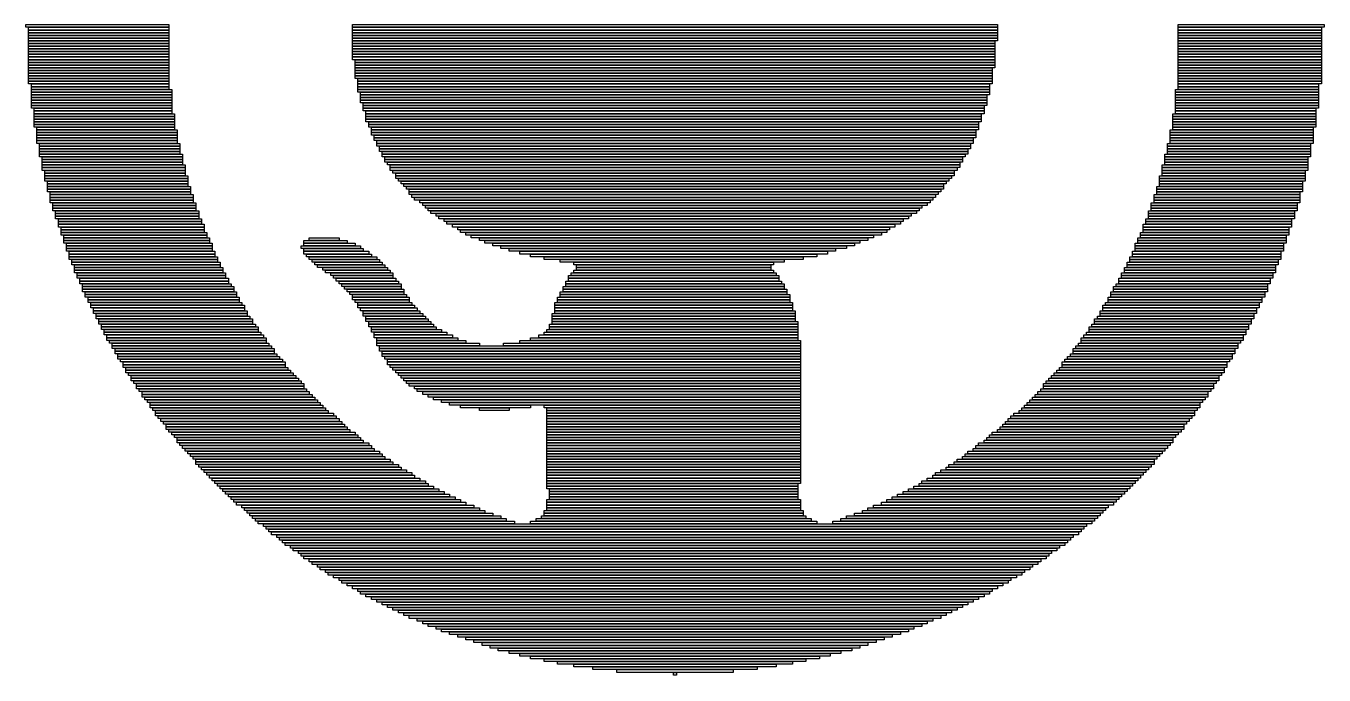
# Model space of a CAD drawing. Header units: metres. Extents: x 1.2 to 58.9, y 1.1 to 58.8.
# Drawn here: x 1.2 to 58.9, y 1.1 to 29.9 of the extents above; entities that cross this region are included whole.
import ezdxf

# ---------------------------------------------------------------- set-up
doc = ezdxf.new("R2010")
doc.units = ezdxf.units.M

msp = doc.modelspace()

# ---------------------------------------------------------------- linework, layer by layer
for points in [[(1.2, 30), (7.56, 30), (7.56, 29.88), (1.2, 29.88)], [(1.32, 29.88), (7.56, 29.88), (7.56, 29.76), (1.32, 29.76)], [(1.32, 29.76), (7.56, 29.76), (7.56, 29.64), (1.32, 29.64)], [(1.32, 29.64), (7.56, 29.64), (7.56, 29.52), (1.32, 29.52)], [(1.32, 29.52), (7.56, 29.52), (7.56, 29.4), (1.32, 29.4)], [(15.72, 30), (44.4, 30), (44.4, 29.88), (15.72, 29.88)], [(15.72, 29.88), (44.4, 29.88), (44.4, 29.76), (15.72, 29.76)], [(15.72, 29.76), (44.4, 29.76), (44.4, 29.64), (15.72, 29.64)], [(15.72, 29.64), (44.4, 29.64), (44.4, 29.52), (15.72, 29.52)], [(15.72, 29.52), (44.4, 29.52), (44.4, 29.4), (15.72, 29.4)], [(52.44, 30), (58.92, 30), (58.92, 29.88), (52.44, 29.88)], [(52.44, 29.88), (58.8, 29.88), (58.8, 29.76), (52.44, 29.76)], [(52.44, 29.76), (58.8, 29.76), (58.8, 29.64), (52.44, 29.64)], [(52.44, 29.64), (58.8, 29.64), (58.8, 29.52), (52.44, 29.52)], [(52.44, 29.52), (58.8, 29.52), (58.8, 29.4), (52.44, 29.4)], [(1.32, 29.4), (7.56, 29.4), (7.56, 29.28), (1.32, 29.28)], [(1.32, 29.28), (7.56, 29.28), (7.56, 29.16), (1.32, 29.16)], [(1.32, 29.16), (7.56, 29.16), (7.56, 29.04), (1.32, 29.04)], [(1.32, 29.04), (7.56, 29.04), (7.56, 28.92), (1.32, 28.92)], [(1.32, 28.92), (7.56, 28.92), (7.56, 28.8), (1.32, 28.8)], [(15.72, 29.4), (44.4, 29.4), (44.4, 29.28), (15.72, 29.28)], [(15.72, 29.28), (44.28, 29.28), (44.28, 29.16), (15.72, 29.16)], [(15.72, 29.16), (44.28, 29.16), (44.28, 29.04), (15.72, 29.04)], [(15.72, 29.04), (44.28, 29.04), (44.28, 28.92), (15.72, 28.92)], [(15.72, 28.92), (44.28, 28.92), (44.28, 28.8), (15.72, 28.8)], [(52.44, 29.4), (58.8, 29.4), (58.8, 29.28), (52.44, 29.28)], [(52.44, 29.28), (58.8, 29.28), (58.8, 29.16), (52.44, 29.16)], [(52.44, 29.16), (58.8, 29.16), (58.8, 29.04), (52.44, 29.04)], [(52.44, 29.04), (58.8, 29.04), (58.8, 28.92), (52.44, 28.92)], [(52.44, 28.92), (58.8, 28.92), (58.8, 28.8), (52.44, 28.8)], [(1.32, 28.8), (7.56, 28.8), (7.56, 28.68), (1.32, 28.68)], [(1.32, 28.68), (7.56, 28.68), (7.56, 28.56), (1.32, 28.56)], [(1.32, 28.56), (7.56, 28.56), (7.56, 28.44), (1.32, 28.44)], [(1.32, 28.44), (7.56, 28.44), (7.56, 28.32), (1.32, 28.32)], [(1.32, 28.32), (7.56, 28.32), (7.56, 28.2), (1.32, 28.2)], [(15.72, 28.8), (44.28, 28.8), (44.28, 28.68), (15.72, 28.68)], [(15.72, 28.68), (44.28, 28.68), (44.28, 28.56), (15.72, 28.56)], [(15.72, 28.56), (44.28, 28.56), (44.28, 28.44), (15.72, 28.44)], [(15.84, 28.44), (44.28, 28.44), (44.28, 28.32), (15.84, 28.32)], [(15.84, 28.32), (44.28, 28.32), (44.28, 28.2), (15.84, 28.2)], [(52.44, 28.8), (58.8, 28.8), (58.8, 28.68), (52.44, 28.68)], [(52.44, 28.68), (58.8, 28.68), (58.8, 28.56), (52.44, 28.56)], [(52.44, 28.56), (58.8, 28.56), (58.8, 28.44), (52.44, 28.44)], [(52.44, 28.44), (58.8, 28.44), (58.8, 28.32), (52.44, 28.32)], [(52.44, 28.32), (58.8, 28.32), (58.8, 28.2), (52.44, 28.2)], [(1.32, 28.2), (7.56, 28.2), (7.56, 28.08), (1.32, 28.08)], [(1.32, 28.08), (7.56, 28.08), (7.56, 27.96), (1.32, 27.96)], [(1.32, 27.96), (7.56, 27.96), (7.56, 27.84), (1.32, 27.84)], [(1.32, 27.84), (7.56, 27.84), (7.56, 27.72), (1.32, 27.72)], [(1.32, 27.72), (7.56, 27.72), (7.56, 27.6), (1.32, 27.6)], [(15.84, 28.2), (44.28, 28.2), (44.28, 28.08), (15.84, 28.08)], [(15.84, 28.08), (44.16, 28.08), (44.16, 27.96), (15.84, 27.96)], [(15.84, 27.96), (44.16, 27.96), (44.16, 27.84), (15.84, 27.84)], [(15.84, 27.84), (44.16, 27.84), (44.16, 27.72), (15.84, 27.72)], [(15.84, 27.72), (44.16, 27.72), (44.16, 27.6), (15.84, 27.6)], [(52.44, 28.2), (58.8, 28.2), (58.8, 28.08), (52.44, 28.08)], [(52.44, 28.08), (58.8, 28.08), (58.8, 27.96), (52.44, 27.96)], [(52.44, 27.96), (58.8, 27.96), (58.8, 27.84), (52.44, 27.84)], [(52.44, 27.84), (58.8, 27.84), (58.8, 27.72), (52.44, 27.72)], [(52.44, 27.72), (58.8, 27.72), (58.8, 27.6), (52.44, 27.6)], [(1.32, 27.6), (7.56, 27.6), (7.56, 27.48), (1.32, 27.48)], [(1.32, 27.48), (7.56, 27.48), (7.56, 27.36), (1.32, 27.36)], [(1.44, 27.36), (7.56, 27.36), (7.56, 27.24), (1.44, 27.24)], [(1.44, 27.24), (7.56, 27.24), (7.56, 27.12), (1.44, 27.12)], [(15.96, 27.6), (44.16, 27.6), (44.16, 27.48), (15.96, 27.48)], [(15.96, 27.48), (44.16, 27.48), (44.16, 27.36), (15.96, 27.36)], [(15.96, 27.36), (44.04, 27.36), (44.04, 27.24), (15.96, 27.24)], [(15.96, 27.24), (44.04, 27.24), (44.04, 27.12), (15.96, 27.12)], [(52.44, 27.6), (58.8, 27.6), (58.8, 27.48), (52.44, 27.48)], [(52.44, 27.48), (58.8, 27.48), (58.8, 27.36), (52.44, 27.36)], [(52.44, 27.36), (58.68, 27.36), (58.68, 27.24), (52.44, 27.24)], [(52.44, 27.24), (58.68, 27.24), (58.68, 27.12), (52.44, 27.12)], [(1.44, 27.12), (7.68, 27.12), (7.68, 27), (1.44, 27)], [(1.44, 27), (7.68, 27), (7.68, 26.88), (1.44, 26.88)], [(1.44, 26.88), (7.68, 26.88), (7.68, 26.76), (1.44, 26.76)], [(1.44, 26.76), (7.68, 26.76), (7.68, 26.64), (1.44, 26.64)], [(1.44, 26.64), (7.68, 26.64), (7.68, 26.52), (1.44, 26.52)], [(15.96, 27.12), (44.04, 27.12), (44.04, 27), (15.96, 27)], [(16.08, 27), (44.04, 27), (44.04, 26.88), (16.08, 26.88)], [(16.08, 26.88), (43.92, 26.88), (43.92, 26.76), (16.08, 26.76)], [(16.08, 26.76), (43.92, 26.76), (43.92, 26.64), (16.08, 26.64)], [(16.08, 26.64), (43.92, 26.64), (43.92, 26.52), (16.08, 26.52)], [(52.32, 27.12), (58.68, 27.12), (58.68, 27), (52.32, 27)], [(52.32, 27), (58.68, 27), (58.68, 26.88), (52.32, 26.88)], [(52.32, 26.88), (58.68, 26.88), (58.68, 26.76), (52.32, 26.76)], [(52.32, 26.76), (58.68, 26.76), (58.68, 26.64), (52.32, 26.64)], [(52.32, 26.64), (58.68, 26.64), (58.68, 26.52), (52.32, 26.52)], [(1.44, 26.52), (7.68, 26.52), (7.68, 26.4), (1.44, 26.4)], [(1.44, 26.4), (7.68, 26.4), (7.68, 26.28), (1.44, 26.28)], [(1.56, 26.28), (7.68, 26.28), (7.68, 26.16), (1.56, 26.16)], [(1.56, 26.16), (7.68, 26.16), (7.68, 26.04), (1.56, 26.04)], [(1.56, 26.04), (7.8, 26.04), (7.8, 25.92), (1.56, 25.92)], [(16.2, 26.52), (43.92, 26.52), (43.92, 26.4), (16.2, 26.4)], [(16.2, 26.4), (43.8, 26.4), (43.8, 26.28), (16.2, 26.28)], [(16.2, 26.28), (43.8, 26.28), (43.8, 26.16), (16.2, 26.16)], [(16.32, 26.16), (43.8, 26.16), (43.8, 26.04), (16.32, 26.04)], [(16.32, 26.04), (43.68, 26.04), (43.68, 25.92), (16.32, 25.92)], [(52.2, 26.04), (58.56, 26.04), (58.56, 25.92), (52.2, 25.92)], [(52.32, 26.52), (58.68, 26.52), (58.68, 26.4), (52.32, 26.4)], [(52.32, 26.4), (58.68, 26.4), (58.68, 26.28), (52.32, 26.28)], [(52.32, 26.28), (58.56, 26.28), (58.56, 26.16), (52.32, 26.16)], [(52.32, 26.16), (58.56, 26.16), (58.56, 26.04), (52.32, 26.04)], [(1.56, 25.92), (7.8, 25.92), (7.8, 25.8), (1.56, 25.8)], [(1.56, 25.8), (7.8, 25.8), (7.8, 25.68), (1.56, 25.68)], [(1.56, 25.68), (7.8, 25.68), (7.8, 25.56), (1.56, 25.56)], [(1.56, 25.56), (7.8, 25.56), (7.8, 25.44), (1.56, 25.44)], [(1.68, 25.44), (7.8, 25.44), (7.8, 25.32), (1.68, 25.32)], [(16.32, 25.92), (43.68, 25.92), (43.68, 25.8), (16.32, 25.8)], [(16.32, 25.8), (43.68, 25.8), (43.68, 25.68), (16.32, 25.68)], [(16.44, 25.68), (43.56, 25.68), (43.56, 25.56), (16.44, 25.56)], [(16.44, 25.56), (43.56, 25.56), (43.56, 25.44), (16.44, 25.44)], [(16.56, 25.44), (43.56, 25.44), (43.56, 25.32), (16.56, 25.32)], [(52.2, 25.92), (58.56, 25.92), (58.56, 25.8), (52.2, 25.8)], [(52.2, 25.8), (58.56, 25.8), (58.56, 25.68), (52.2, 25.68)], [(52.2, 25.68), (58.56, 25.68), (58.56, 25.56), (52.2, 25.56)], [(52.2, 25.56), (58.56, 25.56), (58.56, 25.44), (52.2, 25.44)], [(52.2, 25.44), (58.44, 25.44), (58.44, 25.32), (52.2, 25.32)], [(1.68, 25.32), (7.92, 25.32), (7.92, 25.2), (1.68, 25.2)], [(1.68, 25.2), (7.92, 25.2), (7.92, 25.08), (1.68, 25.08)], [(1.68, 25.08), (7.92, 25.08), (7.92, 24.96), (1.68, 24.96)], [(1.68, 24.96), (7.92, 24.96), (7.92, 24.84), (1.68, 24.84)], [(1.68, 24.84), (7.92, 24.84), (7.92, 24.72), (1.68, 24.72)], [(16.56, 25.32), (43.44, 25.32), (43.44, 25.2), (16.56, 25.2)], [(16.56, 25.2), (43.44, 25.2), (43.44, 25.08), (16.56, 25.08)], [(16.68, 25.08), (43.44, 25.08), (43.44, 24.96), (16.68, 24.96)], [(16.68, 24.96), (43.32, 24.96), (43.32, 24.84), (16.68, 24.84)], [(16.8, 24.84), (43.32, 24.84), (43.32, 24.72), (16.8, 24.72)], [(52.08, 25.32), (58.44, 25.32), (58.44, 25.2), (52.08, 25.2)], [(52.08, 25.2), (58.44, 25.2), (58.44, 25.08), (52.08, 25.08)], [(52.08, 25.08), (58.44, 25.08), (58.44, 24.96), (52.08, 24.96)], [(52.08, 24.96), (58.44, 24.96), (58.44, 24.84), (52.08, 24.84)], [(52.08, 24.84), (58.44, 24.84), (58.44, 24.72), (52.08, 24.72)], [(1.8, 24.72), (8.04, 24.72), (8.04, 24.6), (1.8, 24.6)], [(1.8, 24.6), (8.04, 24.6), (8.04, 24.48), (1.8, 24.48)], [(1.8, 24.48), (8.04, 24.48), (8.04, 24.36), (1.8, 24.36)], [(1.8, 24.36), (8.04, 24.36), (8.04, 24.24), (1.8, 24.24)], [(16.8, 24.72), (43.2, 24.72), (43.2, 24.6), (16.8, 24.6)], [(16.92, 24.6), (43.2, 24.6), (43.2, 24.48), (16.92, 24.48)], [(16.92, 24.48), (43.08, 24.48), (43.08, 24.36), (16.92, 24.36)], [(17.04, 24.36), (43.08, 24.36), (43.08, 24.24), (17.04, 24.24)], [(51.96, 24.72), (58.32, 24.72), (58.32, 24.6), (51.96, 24.6)], [(51.96, 24.6), (58.32, 24.6), (58.32, 24.48), (51.96, 24.48)], [(51.96, 24.48), (58.32, 24.48), (58.32, 24.36), (51.96, 24.36)], [(51.96, 24.36), (58.32, 24.36), (58.32, 24.24), (51.96, 24.24)], [(1.8, 24.24), (8.16, 24.24), (8.16, 24.12), (1.8, 24.12)], [(1.92, 24.12), (8.16, 24.12), (8.16, 24), (1.92, 24)], [(1.92, 24), (8.16, 24), (8.16, 23.88), (1.92, 23.88)], [(1.92, 23.88), (8.16, 23.88), (8.16, 23.76), (1.92, 23.76)], [(1.92, 23.76), (8.28, 23.76), (8.28, 23.64), (1.92, 23.64)], [(17.04, 24.24), (42.96, 24.24), (42.96, 24.12), (17.04, 24.12)], [(17.16, 24.12), (42.84, 24.12), (42.84, 24), (17.16, 24)], [(17.16, 24), (42.84, 24), (42.84, 23.88), (17.16, 23.88)], [(17.28, 23.88), (42.72, 23.88), (42.72, 23.76), (17.28, 23.76)], [(17.4, 23.76), (42.72, 23.76), (42.72, 23.64), (17.4, 23.64)], [(51.72, 23.76), (58.2, 23.76), (58.2, 23.64), (51.72, 23.64)], [(51.84, 24.24), (58.32, 24.24), (58.32, 24.12), (51.84, 24.12)], [(51.84, 24.12), (58.2, 24.12), (58.2, 24), (51.84, 24)], [(51.84, 24), (58.2, 24), (58.2, 23.88), (51.84, 23.88)], [(51.84, 23.88), (58.2, 23.88), (58.2, 23.76), (51.84, 23.76)], [(1.92, 23.64), (8.28, 23.64), (8.28, 23.52), (1.92, 23.52)], [(2.04, 23.52), (8.28, 23.52), (8.28, 23.4), (2.04, 23.4)], [(2.04, 23.4), (8.28, 23.4), (8.28, 23.28), (2.04, 23.28)], [(2.04, 23.28), (8.4, 23.28), (8.4, 23.16), (2.04, 23.16)], [(2.04, 23.16), (8.4, 23.16), (8.4, 23.04), (2.04, 23.04)], [(17.4, 23.64), (42.6, 23.64), (42.6, 23.52), (17.4, 23.52)], [(17.52, 23.52), (42.48, 23.52), (42.48, 23.4), (17.52, 23.4)], [(17.64, 23.4), (42.48, 23.4), (42.48, 23.28), (17.64, 23.28)], [(17.64, 23.28), (42.36, 23.28), (42.36, 23.16), (17.64, 23.16)], [(17.76, 23.16), (42.24, 23.16), (42.24, 23.04), (17.76, 23.04)], [(51.6, 23.28), (58.08, 23.28), (58.08, 23.16), (51.6, 23.16)], [(51.6, 23.16), (58.08, 23.16), (58.08, 23.04), (51.6, 23.04)], [(51.72, 23.64), (58.2, 23.64), (58.2, 23.52), (51.72, 23.52)], [(51.72, 23.52), (58.08, 23.52), (58.08, 23.4), (51.72, 23.4)], [(51.72, 23.4), (58.08, 23.4), (58.08, 23.28), (51.72, 23.28)], [(2.16, 23.04), (8.4, 23.04), (8.4, 22.92), (2.16, 22.92)], [(2.16, 22.92), (8.4, 22.92), (8.4, 22.8), (2.16, 22.8)], [(2.16, 22.8), (8.52, 22.8), (8.52, 22.68), (2.16, 22.68)], [(2.16, 22.68), (8.52, 22.68), (8.52, 22.56), (2.16, 22.56)], [(2.28, 22.56), (8.52, 22.56), (8.52, 22.44), (2.28, 22.44)], [(17.88, 23.04), (42.12, 23.04), (42.12, 22.92), (17.88, 22.92)], [(18, 22.92), (42, 22.92), (42, 22.8), (18, 22.8)], [(18.12, 22.8), (42, 22.8), (42, 22.68), (18.12, 22.68)], [(18.24, 22.68), (41.88, 22.68), (41.88, 22.56), (18.24, 22.56)], [(18.24, 22.56), (41.76, 22.56), (41.76, 22.44), (18.24, 22.44)], [(51.48, 22.8), (57.96, 22.8), (57.96, 22.68), (51.48, 22.68)], [(51.48, 22.68), (57.96, 22.68), (57.96, 22.56), (51.48, 22.56)], [(51.48, 22.56), (57.84, 22.56), (57.84, 22.44), (51.48, 22.44)], [(51.6, 23.04), (57.96, 23.04), (57.96, 22.92), (51.6, 22.92)], [(51.6, 22.92), (57.96, 22.92), (57.96, 22.8), (51.6, 22.8)], [(2.28, 22.44), (8.64, 22.44), (8.64, 22.32), (2.28, 22.32)], [(2.28, 22.32), (8.64, 22.32), (8.64, 22.2), (2.28, 22.2)], [(2.28, 22.2), (8.64, 22.2), (8.64, 22.08), (2.28, 22.08)], [(2.4, 22.08), (8.76, 22.08), (8.76, 21.96), (2.4, 21.96)], [(2.4, 21.96), (8.76, 21.96), (8.76, 21.84), (2.4, 21.84)], [(18.36, 22.44), (41.64, 22.44), (41.64, 22.32), (18.36, 22.32)], [(18.48, 22.32), (41.52, 22.32), (41.52, 22.2), (18.48, 22.2)], [(18.72, 22.2), (41.4, 22.2), (41.4, 22.08), (18.72, 22.08)], [(18.84, 22.08), (41.28, 22.08), (41.28, 21.96), (18.84, 21.96)], [(18.96, 21.96), (41.04, 21.96), (41.04, 21.84), (18.96, 21.84)], [(51.24, 22.08), (57.72, 22.08), (57.72, 21.96), (51.24, 21.96)], [(51.24, 21.96), (57.72, 21.96), (57.72, 21.84), (51.24, 21.84)], [(51.36, 22.44), (57.84, 22.44), (57.84, 22.32), (51.36, 22.32)], [(51.36, 22.32), (57.84, 22.32), (57.84, 22.2), (51.36, 22.2)], [(51.36, 22.2), (57.84, 22.2), (57.84, 22.08), (51.36, 22.08)], [(2.4, 21.84), (8.76, 21.84), (8.76, 21.72), (2.4, 21.72)], [(2.52, 21.72), (8.88, 21.72), (8.88, 21.6), (2.52, 21.6)], [(2.52, 21.6), (8.88, 21.6), (8.88, 21.48), (2.52, 21.48)], [(2.52, 21.48), (8.88, 21.48), (8.88, 21.36), (2.52, 21.36)], [(2.64, 21.36), (9, 21.36), (9, 21.24), (2.64, 21.24)], [(19.08, 21.84), (40.92, 21.84), (40.92, 21.72), (19.08, 21.72)], [(19.2, 21.72), (40.8, 21.72), (40.8, 21.6), (19.2, 21.6)], [(19.44, 21.6), (40.56, 21.6), (40.56, 21.48), (19.44, 21.48)], [(19.56, 21.48), (40.44, 21.48), (40.44, 21.36), (19.56, 21.36)], [(19.8, 21.36), (40.2, 21.36), (40.2, 21.24), (19.8, 21.24)], [(51, 21.36), (57.48, 21.36), (57.48, 21.24), (51, 21.24)], [(51.12, 21.72), (57.6, 21.72), (57.6, 21.6), (51.12, 21.6)], [(51.12, 21.6), (57.6, 21.6), (57.6, 21.48), (51.12, 21.48)], [(51.12, 21.48), (57.6, 21.48), (57.6, 21.36), (51.12, 21.36)], [(51.24, 21.84), (57.72, 21.84), (57.72, 21.72), (51.24, 21.72)], [(2.64, 21.24), (9, 21.24), (9, 21.12), (2.64, 21.12)], [(2.64, 21.12), (9.12, 21.12), (9.12, 21), (2.64, 21)], [(2.76, 21), (9.12, 21), (9.12, 20.88), (2.76, 20.88)], [(2.76, 20.88), (9.12, 20.88), (9.12, 20.76), (2.76, 20.76)], [(19.92, 21.24), (40.08, 21.24), (40.08, 21.12), (19.92, 21.12)], [(20.16, 21.12), (39.84, 21.12), (39.84, 21), (20.16, 21)], [(20.4, 21), (39.6, 21), (39.6, 20.88), (20.4, 20.88)], [(20.52, 20.88), (39.48, 20.88), (39.48, 20.76), (20.52, 20.76)], [(50.88, 21.12), (57.48, 21.12), (57.48, 21), (50.88, 21)], [(50.88, 21), (57.36, 21), (57.36, 20.88), (50.88, 20.88)], [(50.88, 20.88), (57.36, 20.88), (57.36, 20.76), (50.88, 20.76)], [(51, 21.24), (57.48, 21.24), (57.48, 21.12), (51, 21.12)], [(2.76, 20.76), (9.24, 20.76), (9.24, 20.64), (2.76, 20.64)], [(2.88, 20.64), (9.24, 20.64), (9.24, 20.52), (2.88, 20.52)], [(2.88, 20.52), (9.36, 20.52), (9.36, 20.4), (2.88, 20.4)], [(2.88, 20.4), (9.36, 20.4), (9.36, 20.28), (2.88, 20.28)], [(3, 20.28), (9.48, 20.28), (9.48, 20.16), (3, 20.16)], [(13.56, 20.4), (15.48, 20.4), (15.48, 20.28), (13.56, 20.28)], [(13.56, 20.28), (15.84, 20.28), (15.84, 20.16), (13.56, 20.16)], [(13.8, 20.52), (15.12, 20.52), (15.12, 20.4), (13.8, 20.4)], [(20.76, 20.76), (39.24, 20.76), (39.24, 20.64), (20.76, 20.64)], [(21, 20.64), (38.88, 20.64), (38.88, 20.52), (21, 20.52)], [(21.36, 20.52), (38.64, 20.52), (38.64, 20.4), (21.36, 20.4)], [(21.6, 20.4), (38.28, 20.4), (38.28, 20.28), (21.6, 20.28)], [(21.96, 20.28), (38.04, 20.28), (38.04, 20.16), (21.96, 20.16)], [(50.52, 20.28), (57.12, 20.28), (57.12, 20.16), (50.52, 20.16)], [(50.64, 20.52), (57.24, 20.52), (57.24, 20.4), (50.64, 20.4)], [(50.64, 20.4), (57.24, 20.4), (57.24, 20.28), (50.64, 20.28)], [(50.76, 20.76), (57.36, 20.76), (57.36, 20.64), (50.76, 20.64)], [(50.76, 20.64), (57.24, 20.64), (57.24, 20.52), (50.76, 20.52)], [(3, 20.16), (9.48, 20.16), (9.48, 20.04), (3, 20.04)], [(3, 20.04), (9.48, 20.04), (9.48, 19.92), (3, 19.92)], [(3.12, 19.92), (9.6, 19.92), (9.6, 19.8), (3.12, 19.8)], [(3.12, 19.8), (9.6, 19.8), (9.6, 19.68), (3.12, 19.68)], [(3.12, 19.68), (9.72, 19.68), (9.72, 19.56), (3.12, 19.56)], [(13.44, 20.16), (16.08, 20.16), (16.08, 20.04), (13.44, 20.04)], [(13.56, 20.04), (16.2, 20.04), (16.2, 19.92), (13.56, 19.92)], [(13.56, 19.92), (16.44, 19.92), (16.44, 19.8), (13.56, 19.8)], [(13.68, 19.8), (16.56, 19.8), (16.56, 19.68), (13.68, 19.68)], [(13.8, 19.68), (16.8, 19.68), (16.8, 19.56), (13.8, 19.56)], [(22.32, 20.16), (37.68, 20.16), (37.68, 20.04), (22.32, 20.04)], [(22.68, 20.04), (37.2, 20.04), (37.2, 19.92), (22.68, 19.92)], [(23.16, 19.92), (36.84, 19.92), (36.84, 19.8), (23.16, 19.8)], [(23.64, 19.8), (36.36, 19.8), (36.36, 19.68), (23.64, 19.68)], [(24.24, 19.68), (35.76, 19.68), (35.76, 19.56), (24.24, 19.56)], [(50.28, 19.68), (57, 19.68), (57, 19.56), (50.28, 19.56)], [(50.4, 19.92), (57, 19.92), (57, 19.8), (50.4, 19.8)], [(50.4, 19.8), (57, 19.8), (57, 19.68), (50.4, 19.68)], [(50.52, 20.16), (57.12, 20.16), (57.12, 20.04), (50.52, 20.04)], [(50.52, 20.04), (57.12, 20.04), (57.12, 19.92), (50.52, 19.92)], [(3.24, 19.56), (9.72, 19.56), (9.72, 19.44), (3.24, 19.44)], [(3.24, 19.44), (9.84, 19.44), (9.84, 19.32), (3.24, 19.32)], [(3.36, 19.32), (9.84, 19.32), (9.84, 19.2), (3.36, 19.2)], [(3.36, 19.2), (9.96, 19.2), (9.96, 19.08), (3.36, 19.08)], [(3.36, 19.08), (9.96, 19.08), (9.96, 18.96), (3.36, 18.96)], [(13.92, 19.56), (16.92, 19.56), (16.92, 19.44), (13.92, 19.44)], [(14.04, 19.44), (17.04, 19.44), (17.04, 19.32), (14.04, 19.32)], [(14.16, 19.32), (17.16, 19.32), (17.16, 19.2), (14.16, 19.2)], [(14.4, 19.2), (17.28, 19.2), (17.28, 19.08), (14.4, 19.08)], [(14.52, 19.08), (17.4, 19.08), (17.4, 18.96), (14.52, 18.96)], [(24.96, 19.56), (34.92, 19.56), (34.92, 19.44), (24.96, 19.44)], [(25.56, 19.44), (34.44, 19.44), (34.44, 19.32), (25.56, 19.32)], [(25.56, 19.08), (34.44, 19.08), (34.44, 18.96), (25.56, 18.96)], [(25.68, 19.32), (34.32, 19.32), (34.32, 19.2), (25.68, 19.2)], [(25.68, 19.2), (34.32, 19.2), (34.32, 19.08), (25.68, 19.08)], [(50.04, 19.2), (56.76, 19.2), (56.76, 19.08), (50.04, 19.08)], [(50.04, 19.08), (56.76, 19.08), (56.76, 18.96), (50.04, 18.96)], [(50.16, 19.44), (56.88, 19.44), (56.88, 19.32), (50.16, 19.32)], [(50.16, 19.32), (56.76, 19.32), (56.76, 19.2), (50.16, 19.2)], [(50.28, 19.56), (56.88, 19.56), (56.88, 19.44), (50.28, 19.44)], [(3.48, 18.96), (10.08, 18.96), (10.08, 18.84), (3.48, 18.84)], [(3.48, 18.84), (10.08, 18.84), (10.08, 18.72), (3.48, 18.72)], [(3.6, 18.72), (10.2, 18.72), (10.2, 18.6), (3.6, 18.6)], [(3.6, 18.6), (10.2, 18.6), (10.2, 18.48), (3.6, 18.48)], [(3.72, 18.48), (10.32, 18.48), (10.32, 18.36), (3.72, 18.36)], [(14.76, 18.96), (17.52, 18.96), (17.52, 18.84), (14.76, 18.84)], [(14.88, 18.84), (17.52, 18.84), (17.52, 18.72), (14.88, 18.72)], [(15, 18.72), (17.64, 18.72), (17.64, 18.6), (15, 18.6)], [(15.12, 18.6), (17.76, 18.6), (17.76, 18.48), (15.12, 18.48)], [(15.24, 18.48), (17.88, 18.48), (17.88, 18.36), (15.24, 18.36)], [(25.2, 18.6), (34.8, 18.6), (34.8, 18.48), (25.2, 18.48)], [(25.2, 18.48), (34.92, 18.48), (34.92, 18.36), (25.2, 18.36)], [(25.32, 18.84), (34.68, 18.84), (34.68, 18.72), (25.32, 18.72)], [(25.32, 18.72), (34.68, 18.72), (34.68, 18.6), (25.32, 18.6)], [(25.44, 18.96), (34.56, 18.96), (34.56, 18.84), (25.44, 18.84)], [(49.68, 18.48), (56.4, 18.48), (56.4, 18.36), (49.68, 18.36)], [(49.8, 18.72), (56.52, 18.72), (56.52, 18.6), (49.8, 18.6)], [(49.8, 18.6), (56.52, 18.6), (56.52, 18.48), (49.8, 18.48)], [(49.92, 18.96), (56.64, 18.96), (56.64, 18.84), (49.92, 18.84)], [(49.92, 18.84), (56.64, 18.84), (56.64, 18.72), (49.92, 18.72)], [(3.72, 18.36), (10.44, 18.36), (10.44, 18.24), (3.72, 18.24)], [(3.72, 18.24), (10.44, 18.24), (10.44, 18.12), (3.72, 18.12)], [(3.84, 18.12), (10.56, 18.12), (10.56, 18), (3.84, 18)], [(3.84, 18), (10.56, 18), (10.56, 17.88), (3.84, 17.88)], [(15.36, 18.36), (17.88, 18.36), (17.88, 18.24), (15.36, 18.24)], [(15.48, 18.24), (18, 18.24), (18, 18.12), (15.48, 18.12)], [(15.6, 18.12), (18, 18.12), (18, 18), (15.6, 18)], [(15.72, 18), (18.12, 18), (18.12, 17.88), (15.72, 17.88)], [(24.96, 18.12), (35.04, 18.12), (35.04, 18), (24.96, 18)], [(24.96, 18), (35.16, 18), (35.16, 17.88), (24.96, 17.88)], [(25.08, 18.36), (34.92, 18.36), (34.92, 18.24), (25.08, 18.24)], [(25.08, 18.24), (35.04, 18.24), (35.04, 18.12), (25.08, 18.12)], [(49.44, 18.12), (56.28, 18.12), (56.28, 18), (49.44, 18)], [(49.44, 18), (56.28, 18), (56.28, 17.88), (49.44, 17.88)], [(49.56, 18.36), (56.4, 18.36), (56.4, 18.24), (49.56, 18.24)], [(49.56, 18.24), (56.4, 18.24), (56.4, 18.12), (49.56, 18.12)], [(3.96, 17.88), (10.68, 17.88), (10.68, 17.76), (3.96, 17.76)], [(3.96, 17.76), (10.68, 17.76), (10.68, 17.64), (3.96, 17.64)], [(4.08, 17.64), (10.8, 17.64), (10.8, 17.52), (4.08, 17.52)], [(4.08, 17.52), (10.92, 17.52), (10.92, 17.4), (4.08, 17.4)], [(4.2, 17.4), (10.92, 17.4), (10.92, 17.28), (4.2, 17.28)], [(15.72, 17.88), (18.24, 17.88), (18.24, 17.76), (15.72, 17.76)], [(15.84, 17.76), (18.24, 17.76), (18.24, 17.64), (15.84, 17.64)], [(15.96, 17.64), (18.36, 17.64), (18.36, 17.52), (15.96, 17.52)], [(15.96, 17.52), (18.48, 17.52), (18.48, 17.4), (15.96, 17.4)], [(16.08, 17.4), (18.6, 17.4), (18.6, 17.28), (16.08, 17.28)], [(24.72, 17.64), (35.28, 17.64), (35.28, 17.52), (24.72, 17.52)], [(24.72, 17.52), (35.28, 17.52), (35.28, 17.4), (24.72, 17.4)], [(24.72, 17.4), (35.28, 17.4), (35.28, 17.28), (24.72, 17.28)], [(24.84, 17.88), (35.16, 17.88), (35.16, 17.76), (24.84, 17.76)], [(24.84, 17.76), (35.16, 17.76), (35.16, 17.64), (24.84, 17.64)], [(49.08, 17.52), (56.04, 17.52), (56.04, 17.4), (49.08, 17.4)], [(49.08, 17.4), (55.92, 17.4), (55.92, 17.28), (49.08, 17.28)], [(49.2, 17.64), (56.04, 17.64), (56.04, 17.52), (49.2, 17.52)], [(49.32, 17.88), (56.16, 17.88), (56.16, 17.76), (49.32, 17.76)], [(49.32, 17.76), (56.16, 17.76), (56.16, 17.64), (49.32, 17.64)], [(4.2, 17.28), (11.04, 17.28), (11.04, 17.16), (4.2, 17.16)], [(4.32, 17.16), (11.04, 17.16), (11.04, 17.04), (4.32, 17.04)], [(4.32, 17.04), (11.16, 17.04), (11.16, 16.92), (4.32, 16.92)], [(4.44, 16.92), (11.28, 16.92), (11.28, 16.8), (4.44, 16.8)], [(4.44, 16.8), (11.28, 16.8), (11.28, 16.68), (4.44, 16.68)], [(16.2, 17.28), (18.72, 17.28), (18.72, 17.16), (16.2, 17.16)], [(16.2, 17.16), (18.84, 17.16), (18.84, 17.04), (16.2, 17.04)], [(16.32, 17.04), (18.96, 17.04), (18.96, 16.92), (16.32, 16.92)], [(16.32, 16.92), (19.08, 16.92), (19.08, 16.8), (16.32, 16.8)], [(16.44, 16.8), (19.2, 16.8), (19.2, 16.68), (16.44, 16.68)], [(24.6, 17.16), (35.4, 17.16), (35.4, 17.04), (24.6, 17.04)], [(24.6, 17.04), (35.4, 17.04), (35.4, 16.92), (24.6, 16.92)], [(24.6, 16.92), (35.4, 16.92), (35.4, 16.8), (24.6, 16.8)], [(24.6, 16.8), (35.52, 16.8), (35.52, 16.68), (24.6, 16.68)], [(24.72, 17.28), (35.4, 17.28), (35.4, 17.16), (24.72, 17.16)], [(48.72, 16.92), (55.68, 16.92), (55.68, 16.8), (48.72, 16.8)], [(48.72, 16.8), (55.68, 16.8), (55.68, 16.68), (48.72, 16.68)], [(48.84, 17.04), (55.8, 17.04), (55.8, 16.92), (48.84, 16.92)], [(48.96, 17.28), (55.92, 17.28), (55.92, 17.16), (48.96, 17.16)], [(48.96, 17.16), (55.8, 17.16), (55.8, 17.04), (48.96, 17.04)], [(4.56, 16.68), (11.4, 16.68), (11.4, 16.56), (4.56, 16.56)], [(4.56, 16.56), (11.52, 16.56), (11.52, 16.44), (4.56, 16.44)], [(4.68, 16.44), (11.52, 16.44), (11.52, 16.32), (4.68, 16.32)], [(4.68, 16.32), (11.64, 16.32), (11.64, 16.2), (4.68, 16.2)], [(4.8, 16.2), (11.76, 16.2), (11.76, 16.08), (4.8, 16.08)], [(16.44, 16.68), (19.32, 16.68), (19.32, 16.56), (16.44, 16.56)], [(16.56, 16.56), (19.44, 16.56), (19.44, 16.44), (16.56, 16.44)], [(16.56, 16.44), (19.68, 16.44), (19.68, 16.32), (16.56, 16.32)], [(16.68, 16.32), (19.92, 16.32), (19.92, 16.2), (16.68, 16.2)], [(16.68, 16.2), (20.16, 16.2), (20.16, 16.08), (16.68, 16.08)], [(24, 16.2), (35.52, 16.2), (35.52, 16.08), (24, 16.08)], [(24.24, 16.32), (35.52, 16.32), (35.52, 16.2), (24.24, 16.2)], [(24.36, 16.44), (35.52, 16.44), (35.52, 16.32), (24.36, 16.32)], [(24.48, 16.68), (35.52, 16.68), (35.52, 16.56), (24.48, 16.56)], [(24.48, 16.56), (35.52, 16.56), (35.52, 16.44), (24.48, 16.44)], [(48.24, 16.2), (55.32, 16.2), (55.32, 16.08), (48.24, 16.08)], [(48.36, 16.32), (55.44, 16.32), (55.44, 16.2), (48.36, 16.2)], [(48.48, 16.56), (55.56, 16.56), (55.56, 16.44), (48.48, 16.44)], [(48.48, 16.44), (55.44, 16.44), (55.44, 16.32), (48.48, 16.32)], [(48.6, 16.68), (55.56, 16.68), (55.56, 16.56), (48.6, 16.56)], [(4.8, 16.08), (11.88, 16.08), (11.88, 15.96), (4.8, 15.96)], [(4.92, 15.96), (11.88, 15.96), (11.88, 15.84), (4.92, 15.84)], [(5.04, 15.84), (12, 15.84), (12, 15.72), (5.04, 15.72)], [(5.04, 15.72), (12.12, 15.72), (12.12, 15.6), (5.04, 15.6)], [(5.16, 15.6), (12.24, 15.6), (12.24, 15.48), (5.16, 15.48)], [(16.8, 16.08), (20.4, 16.08), (20.4, 15.96), (16.8, 15.96)], [(16.8, 15.96), (20.76, 15.96), (20.76, 15.84), (16.8, 15.84)], [(16.8, 15.84), (21.36, 15.84), (21.36, 15.72), (16.8, 15.72)], [(16.92, 15.72), (35.64, 15.72), (35.64, 15.6), (16.92, 15.6)], [(16.92, 15.6), (35.64, 15.6), (35.64, 15.48), (16.92, 15.48)], [(22.44, 15.84), (35.64, 15.84), (35.64, 15.72), (22.44, 15.72)], [(23.16, 15.96), (35.64, 15.96), (35.64, 15.84), (23.16, 15.84)], [(23.64, 16.08), (35.52, 16.08), (35.52, 15.96), (23.64, 15.96)], [(47.76, 15.6), (54.96, 15.6), (54.96, 15.48), (47.76, 15.48)], [(47.88, 15.72), (55.08, 15.72), (55.08, 15.6), (47.88, 15.6)], [(48, 15.84), (55.08, 15.84), (55.08, 15.72), (48, 15.72)], [(48.12, 16.08), (55.32, 16.08), (55.32, 15.96), (48.12, 15.96)], [(48.12, 15.96), (55.2, 15.96), (55.2, 15.84), (48.12, 15.84)], [(5.16, 15.48), (12.24, 15.48), (12.24, 15.36), (5.16, 15.36)], [(5.28, 15.36), (12.36, 15.36), (12.36, 15.24), (5.28, 15.24)], [(5.28, 15.24), (12.48, 15.24), (12.48, 15.12), (5.28, 15.12)], [(5.4, 15.12), (12.6, 15.12), (12.6, 15), (5.4, 15)], [(17.04, 15.48), (35.64, 15.48), (35.64, 15.36), (17.04, 15.36)], [(17.04, 15.36), (35.64, 15.36), (35.64, 15.24), (17.04, 15.24)], [(17.16, 15.24), (35.64, 15.24), (35.64, 15.12), (17.16, 15.12)], [(17.28, 15.12), (35.64, 15.12), (35.64, 15), (17.28, 15)], [(47.4, 15.12), (54.72, 15.12), (54.72, 15), (47.4, 15)], [(47.52, 15.24), (54.84, 15.24), (54.84, 15.12), (47.52, 15.12)], [(47.64, 15.36), (54.84, 15.36), (54.84, 15.24), (47.64, 15.24)], [(47.76, 15.48), (54.96, 15.48), (54.96, 15.36), (47.76, 15.36)], [(5.52, 15), (12.72, 15), (12.72, 14.88), (5.52, 14.88)], [(5.52, 14.88), (12.72, 14.88), (12.72, 14.76), (5.52, 14.76)], [(5.64, 14.76), (12.84, 14.76), (12.84, 14.64), (5.64, 14.64)], [(5.64, 14.64), (12.96, 14.64), (12.96, 14.52), (5.64, 14.52)], [(5.76, 14.52), (13.08, 14.52), (13.08, 14.4), (5.76, 14.4)], [(17.28, 15), (35.64, 15), (35.64, 14.88), (17.28, 14.88)], [(17.4, 14.88), (35.64, 14.88), (35.64, 14.76), (17.4, 14.76)], [(17.52, 14.76), (35.64, 14.76), (35.64, 14.64), (17.52, 14.64)], [(17.64, 14.64), (35.64, 14.64), (35.64, 14.52), (17.64, 14.52)], [(17.76, 14.52), (35.64, 14.52), (35.64, 14.4), (17.76, 14.4)], [(46.92, 14.52), (54.36, 14.52), (54.36, 14.4), (46.92, 14.4)], [(47.04, 14.64), (54.48, 14.64), (54.48, 14.52), (47.04, 14.52)], [(47.16, 14.76), (54.48, 14.76), (54.48, 14.64), (47.16, 14.64)], [(47.28, 15), (54.6, 15), (54.6, 14.88), (47.28, 14.88)], [(47.28, 14.88), (54.6, 14.88), (54.6, 14.76), (47.28, 14.76)], [(5.88, 14.4), (13.2, 14.4), (13.2, 14.28), (5.88, 14.28)], [(5.88, 14.28), (13.32, 14.28), (13.32, 14.16), (5.88, 14.16)], [(6, 14.16), (13.44, 14.16), (13.44, 14.04), (6, 14.04)], [(6.12, 14.04), (13.56, 14.04), (13.56, 13.92), (6.12, 13.92)], [(6.12, 13.92), (13.56, 13.92), (13.56, 13.8), (6.12, 13.8)], [(17.88, 14.4), (35.64, 14.4), (35.64, 14.28), (17.88, 14.28)], [(18, 14.28), (35.64, 14.28), (35.64, 14.16), (18, 14.16)], [(18.12, 14.16), (35.64, 14.16), (35.64, 14.04), (18.12, 14.04)], [(18.24, 14.04), (35.64, 14.04), (35.64, 13.92), (18.24, 13.92)], [(18.48, 13.92), (35.64, 13.92), (35.64, 13.8), (18.48, 13.8)], [(46.44, 14.04), (54, 14.04), (54, 13.92), (46.44, 13.92)], [(46.44, 13.92), (54, 13.92), (54, 13.8), (46.44, 13.8)], [(46.56, 14.16), (54.12, 14.16), (54.12, 14.04), (46.56, 14.04)], [(46.68, 14.28), (54.24, 14.28), (54.24, 14.16), (46.68, 14.16)], [(46.8, 14.4), (54.24, 14.4), (54.24, 14.28), (46.8, 14.28)], [(6.24, 13.8), (13.68, 13.8), (13.68, 13.68), (6.24, 13.68)], [(6.36, 13.68), (13.8, 13.68), (13.8, 13.56), (6.36, 13.56)], [(6.36, 13.56), (13.92, 13.56), (13.92, 13.44), (6.36, 13.44)], [(6.48, 13.44), (14.04, 13.44), (14.04, 13.32), (6.48, 13.32)], [(6.6, 13.32), (14.16, 13.32), (14.16, 13.2), (6.6, 13.2)], [(18.6, 13.8), (35.64, 13.8), (35.64, 13.68), (18.6, 13.68)], [(18.84, 13.68), (35.64, 13.68), (35.64, 13.56), (18.84, 13.56)], [(19.08, 13.56), (35.64, 13.56), (35.64, 13.44), (19.08, 13.44)], [(19.32, 13.44), (35.64, 13.44), (35.64, 13.32), (19.32, 13.32)], [(19.68, 13.32), (35.64, 13.32), (35.64, 13.2), (19.68, 13.2)], [(45.84, 13.32), (53.52, 13.32), (53.52, 13.2), (45.84, 13.2)], [(45.96, 13.44), (53.64, 13.44), (53.64, 13.32), (45.96, 13.32)], [(46.08, 13.56), (53.76, 13.56), (53.76, 13.44), (46.08, 13.44)], [(46.2, 13.68), (53.76, 13.68), (53.76, 13.56), (46.2, 13.56)], [(46.32, 13.8), (53.88, 13.8), (53.88, 13.68), (46.32, 13.68)], [(6.72, 13.2), (14.28, 13.2), (14.28, 13.08), (6.72, 13.08)], [(6.72, 13.08), (14.4, 13.08), (14.4, 12.96), (6.72, 12.96)], [(6.84, 12.96), (14.52, 12.96), (14.52, 12.84), (6.84, 12.84)], [(6.96, 12.84), (14.64, 12.84), (14.64, 12.72), (6.96, 12.72)], [(6.96, 12.72), (14.88, 12.72), (14.88, 12.6), (6.96, 12.6)], [(20.04, 13.2), (35.64, 13.2), (35.64, 13.08), (20.04, 13.08)], [(20.52, 13.08), (23.64, 13.08), (23.64, 12.96), (20.52, 12.96)], [(21.36, 12.96), (22.68, 12.96), (22.68, 12.84), (21.36, 12.84)], [(24.24, 13.08), (35.64, 13.08), (35.64, 12.96), (24.24, 12.96)], [(24.36, 12.96), (35.64, 12.96), (35.64, 12.84), (24.36, 12.84)], [(24.36, 12.84), (35.64, 12.84), (35.64, 12.72), (24.36, 12.72)], [(24.36, 12.72), (35.64, 12.72), (35.64, 12.6), (24.36, 12.6)], [(45.12, 12.72), (53.16, 12.72), (53.16, 12.6), (45.12, 12.6)], [(45.36, 12.84), (53.16, 12.84), (53.16, 12.72), (45.36, 12.72)], [(45.48, 12.96), (53.28, 12.96), (53.28, 12.84), (45.48, 12.84)], [(45.6, 13.08), (53.4, 13.08), (53.4, 12.96), (45.6, 12.96)], [(45.72, 13.2), (53.4, 13.2), (53.4, 13.08), (45.72, 13.08)], [(7.08, 12.6), (15, 12.6), (15, 12.48), (7.08, 12.48)], [(7.2, 12.48), (15.12, 12.48), (15.12, 12.36), (7.2, 12.36)], [(7.32, 12.36), (15.24, 12.36), (15.24, 12.24), (7.32, 12.24)], [(7.44, 12.24), (15.36, 12.24), (15.36, 12.12), (7.44, 12.12)], [(24.36, 12.6), (35.64, 12.6), (35.64, 12.48), (24.36, 12.48)], [(24.36, 12.48), (35.64, 12.48), (35.64, 12.36), (24.36, 12.36)], [(24.36, 12.36), (35.64, 12.36), (35.64, 12.24), (24.36, 12.24)], [(24.36, 12.24), (35.64, 12.24), (35.64, 12.12), (24.36, 12.12)], [(44.64, 12.24), (52.68, 12.24), (52.68, 12.12), (44.64, 12.12)], [(44.76, 12.36), (52.8, 12.36), (52.8, 12.24), (44.76, 12.24)], [(44.88, 12.48), (52.92, 12.48), (52.92, 12.36), (44.88, 12.36)], [(45, 12.6), (53.04, 12.6), (53.04, 12.48), (45, 12.48)], [(7.44, 12.12), (15.48, 12.12), (15.48, 12), (7.44, 12)], [(7.56, 12), (15.6, 12), (15.6, 11.88), (7.56, 11.88)], [(7.68, 11.88), (15.84, 11.88), (15.84, 11.76), (7.68, 11.76)], [(7.8, 11.76), (15.96, 11.76), (15.96, 11.64), (7.8, 11.64)], [(7.92, 11.64), (16.08, 11.64), (16.08, 11.52), (7.92, 11.52)], [(24.36, 12.12), (35.64, 12.12), (35.64, 12), (24.36, 12)], [(24.36, 12), (35.64, 12), (35.64, 11.88), (24.36, 11.88)], [(24.36, 11.88), (35.64, 11.88), (35.64, 11.76), (24.36, 11.76)], [(24.36, 11.76), (35.64, 11.76), (35.64, 11.64), (24.36, 11.64)], [(24.36, 11.64), (35.64, 11.64), (35.64, 11.52), (24.36, 11.52)], [(43.92, 11.64), (52.2, 11.64), (52.2, 11.52), (43.92, 11.52)], [(44.04, 11.76), (52.32, 11.76), (52.32, 11.64), (44.04, 11.64)], [(44.16, 11.88), (52.44, 11.88), (52.44, 11.76), (44.16, 11.76)], [(44.4, 12), (52.56, 12), (52.56, 11.88), (44.4, 11.88)], [(44.52, 12.12), (52.68, 12.12), (52.68, 12), (44.52, 12)], [(7.92, 11.52), (16.2, 11.52), (16.2, 11.4), (7.92, 11.4)], [(8.04, 11.4), (16.44, 11.4), (16.44, 11.28), (8.04, 11.28)], [(8.16, 11.28), (16.56, 11.28), (16.56, 11.16), (8.16, 11.16)], [(8.28, 11.16), (16.68, 11.16), (16.68, 11.04), (8.28, 11.04)], [(8.4, 11.04), (16.92, 11.04), (16.92, 10.92), (8.4, 10.92)], [(24.36, 11.52), (35.64, 11.52), (35.64, 11.4), (24.36, 11.4)], [(24.36, 11.4), (35.64, 11.4), (35.64, 11.28), (24.36, 11.28)], [(24.36, 11.28), (35.64, 11.28), (35.64, 11.16), (24.36, 11.16)], [(24.36, 11.16), (35.64, 11.16), (35.64, 11.04), (24.36, 11.04)], [(24.36, 11.04), (35.64, 11.04), (35.64, 10.92), (24.36, 10.92)], [(43.08, 11.04), (51.72, 11.04), (51.72, 10.92), (43.08, 10.92)], [(43.32, 11.16), (51.84, 11.16), (51.84, 11.04), (43.32, 11.04)], [(43.44, 11.28), (51.96, 11.28), (51.96, 11.16), (43.44, 11.16)], [(43.56, 11.4), (52.08, 11.4), (52.08, 11.28), (43.56, 11.28)], [(43.8, 11.52), (52.2, 11.52), (52.2, 11.4), (43.8, 11.4)], [(8.52, 10.92), (17.04, 10.92), (17.04, 10.8), (8.52, 10.8)], [(8.64, 10.8), (17.16, 10.8), (17.16, 10.68), (8.64, 10.68)], [(8.76, 10.68), (17.4, 10.68), (17.4, 10.56), (8.76, 10.56)], [(8.76, 10.56), (17.52, 10.56), (17.52, 10.44), (8.76, 10.44)], [(8.88, 10.44), (17.76, 10.44), (17.76, 10.32), (8.88, 10.32)], [(24.36, 10.92), (35.64, 10.92), (35.64, 10.8), (24.36, 10.8)], [(24.36, 10.8), (35.64, 10.8), (35.64, 10.68), (24.36, 10.68)], [(24.36, 10.68), (35.64, 10.68), (35.64, 10.56), (24.36, 10.56)], [(24.36, 10.56), (35.64, 10.56), (35.64, 10.44), (24.36, 10.44)], [(24.36, 10.44), (35.64, 10.44), (35.64, 10.32), (24.36, 10.32)], [(42.24, 10.44), (51.24, 10.44), (51.24, 10.32), (42.24, 10.32)], [(42.48, 10.56), (51.36, 10.56), (51.36, 10.44), (42.48, 10.44)], [(42.6, 10.68), (51.36, 10.68), (51.36, 10.56), (42.6, 10.56)], [(42.84, 10.8), (51.48, 10.8), (51.48, 10.68), (42.84, 10.68)], [(42.96, 10.92), (51.6, 10.92), (51.6, 10.8), (42.96, 10.8)], [(9, 10.32), (17.88, 10.32), (17.88, 10.2), (9, 10.2)], [(9.12, 10.2), (18.12, 10.2), (18.12, 10.08), (9.12, 10.08)], [(9.24, 10.08), (18.36, 10.08), (18.36, 9.96), (9.24, 9.96)], [(9.36, 9.96), (18.48, 9.96), (18.48, 9.84), (9.36, 9.84)], [(9.48, 9.84), (18.72, 9.84), (18.72, 9.72), (9.48, 9.72)], [(24.36, 10.32), (35.64, 10.32), (35.64, 10.2), (24.36, 10.2)], [(24.36, 10.2), (35.64, 10.2), (35.64, 10.08), (24.36, 10.08)], [(24.36, 10.08), (35.64, 10.08), (35.64, 9.96), (24.36, 9.96)], [(24.36, 9.96), (35.64, 9.96), (35.64, 9.84), (24.36, 9.84)], [(24.36, 9.84), (35.64, 9.84), (35.64, 9.72), (24.36, 9.72)], [(41.28, 9.84), (50.64, 9.84), (50.64, 9.72), (41.28, 9.72)], [(41.52, 9.96), (50.76, 9.96), (50.76, 9.84), (41.52, 9.84)], [(41.64, 10.08), (50.88, 10.08), (50.88, 9.96), (41.64, 9.96)], [(41.88, 10.2), (51, 10.2), (51, 10.08), (41.88, 10.08)], [(42.12, 10.32), (51.12, 10.32), (51.12, 10.2), (42.12, 10.2)], [(9.6, 9.72), (18.96, 9.72), (18.96, 9.6), (9.6, 9.6)], [(9.72, 9.6), (19.08, 9.6), (19.08, 9.48), (9.72, 9.48)], [(9.84, 9.48), (19.32, 9.48), (19.32, 9.36), (9.84, 9.36)], [(9.96, 9.36), (19.56, 9.36), (19.56, 9.24), (9.96, 9.24)], [(10.08, 9.24), (19.8, 9.24), (19.8, 9.12), (10.08, 9.12)], [(24.36, 9.72), (35.64, 9.72), (35.64, 9.6), (24.36, 9.6)], [(24.36, 9.6), (35.52, 9.6), (35.52, 9.48), (24.36, 9.48)], [(24.36, 9.48), (35.52, 9.48), (35.52, 9.36), (24.36, 9.36)], [(24.48, 9.36), (35.52, 9.36), (35.52, 9.24), (24.48, 9.24)], [(24.48, 9.24), (35.52, 9.24), (35.52, 9.12), (24.48, 9.12)], [(40.2, 9.24), (50.04, 9.24), (50.04, 9.12), (40.2, 9.12)], [(40.44, 9.36), (50.16, 9.36), (50.16, 9.24), (40.44, 9.24)], [(40.68, 9.48), (50.28, 9.48), (50.28, 9.36), (40.68, 9.36)], [(40.92, 9.6), (50.4, 9.6), (50.4, 9.48), (40.92, 9.48)], [(41.04, 9.72), (50.52, 9.72), (50.52, 9.6), (41.04, 9.6)], [(10.2, 9.12), (20.04, 9.12), (20.04, 9), (10.2, 9)], [(10.32, 9), (20.28, 9), (20.28, 8.88), (10.32, 8.88)], [(10.44, 8.88), (20.52, 8.88), (20.52, 8.76), (10.44, 8.76)], [(10.56, 8.76), (20.76, 8.76), (20.76, 8.64), (10.56, 8.64)], [(24.36, 8.88), (35.64, 8.88), (35.64, 8.76), (24.36, 8.76)], [(24.36, 8.76), (35.64, 8.76), (35.64, 8.64), (24.36, 8.64)], [(24.48, 9.12), (35.52, 9.12), (35.52, 9), (24.48, 9)], [(24.48, 9), (35.52, 9), (35.52, 8.88), (24.48, 8.88)], [(39.24, 8.76), (49.56, 8.76), (49.56, 8.64), (39.24, 8.64)], [(39.48, 8.88), (49.68, 8.88), (49.68, 8.76), (39.48, 8.76)], [(39.72, 9), (49.8, 9), (49.8, 8.88), (39.72, 8.88)], [(39.96, 9.12), (49.92, 9.12), (49.92, 9), (39.96, 9)], [(10.8, 8.64), (21.12, 8.64), (21.12, 8.52), (10.8, 8.52)], [(10.92, 8.52), (21.36, 8.52), (21.36, 8.4), (10.92, 8.4)], [(11.04, 8.4), (21.6, 8.4), (21.6, 8.28), (11.04, 8.28)], [(11.16, 8.28), (21.96, 8.28), (21.96, 8.16), (11.16, 8.16)], [(11.28, 8.16), (22.32, 8.16), (22.32, 8.04), (11.28, 8.04)], [(24.12, 8.16), (35.88, 8.16), (35.88, 8.04), (24.12, 8.04)], [(24.24, 8.4), (35.76, 8.4), (35.76, 8.28), (24.24, 8.28)], [(24.24, 8.28), (35.76, 8.28), (35.76, 8.16), (24.24, 8.16)], [(24.36, 8.64), (35.64, 8.64), (35.64, 8.52), (24.36, 8.52)], [(24.36, 8.52), (35.64, 8.52), (35.64, 8.4), (24.36, 8.4)], [(37.68, 8.16), (48.84, 8.16), (48.84, 8.04), (37.68, 8.04)], [(38.04, 8.28), (48.96, 8.28), (48.96, 8.16), (38.04, 8.16)], [(38.4, 8.4), (49.08, 8.4), (49.08, 8.28), (38.4, 8.28)], [(38.64, 8.52), (49.2, 8.52), (49.2, 8.4), (38.64, 8.4)], [(38.88, 8.64), (49.32, 8.64), (49.32, 8.52), (38.88, 8.52)], [(11.4, 8.04), (22.56, 8.04), (22.56, 7.92), (11.4, 7.92)], [(11.52, 7.92), (22.92, 7.92), (22.92, 7.8), (11.52, 7.8)], [(11.76, 7.8), (48.36, 7.8), (48.36, 7.68), (11.76, 7.68)], [(11.88, 7.68), (48.24, 7.68), (48.24, 7.56), (11.88, 7.56)], [(12, 7.56), (48.12, 7.56), (48.12, 7.44), (12, 7.44)], [(23.64, 7.92), (36.36, 7.92), (36.36, 7.8), (23.64, 7.8)], [(23.88, 8.04), (36.12, 8.04), (36.12, 7.92), (23.88, 7.92)], [(37.08, 7.92), (48.6, 7.92), (48.6, 7.8), (37.08, 7.8)], [(37.44, 8.04), (48.72, 8.04), (48.72, 7.92), (37.44, 7.92)], [(12.12, 7.44), (48, 7.44), (48, 7.32), (12.12, 7.32)], [(12.36, 7.32), (47.76, 7.32), (47.76, 7.2), (12.36, 7.2)], [(12.48, 7.2), (47.64, 7.2), (47.64, 7.08), (12.48, 7.08)], [(12.6, 7.08), (47.52, 7.08), (47.52, 6.96), (12.6, 6.96)], [(12.72, 6.96), (47.4, 6.96), (47.4, 6.84), (12.72, 6.84)], [(12.96, 6.84), (47.16, 6.84), (47.16, 6.72), (12.96, 6.72)], [(13.08, 6.72), (47.04, 6.72), (47.04, 6.6), (13.08, 6.6)], [(13.32, 6.6), (46.8, 6.6), (46.8, 6.48), (13.32, 6.48)], [(13.44, 6.48), (46.68, 6.48), (46.68, 6.36), (13.44, 6.36)], [(13.56, 6.36), (46.56, 6.36), (46.56, 6.24), (13.56, 6.24)], [(13.8, 6.24), (46.32, 6.24), (46.32, 6.12), (13.8, 6.12)], [(13.92, 6.12), (46.2, 6.12), (46.2, 6), (13.92, 6)], [(14.16, 6), (45.96, 6), (45.96, 5.88), (14.16, 5.88)], [(14.28, 5.88), (45.84, 5.88), (45.84, 5.76), (14.28, 5.76)], [(14.52, 5.76), (45.6, 5.76), (45.6, 5.64), (14.52, 5.64)], [(14.64, 5.64), (45.48, 5.64), (45.48, 5.52), (14.64, 5.52)], [(14.88, 5.52), (45.24, 5.52), (45.24, 5.4), (14.88, 5.4)], [(15.12, 5.4), (45, 5.4), (45, 5.28), (15.12, 5.28)], [(15.24, 5.28), (44.88, 5.28), (44.88, 5.16), (15.24, 5.16)], [(15.48, 5.16), (44.64, 5.16), (44.64, 5.04), (15.48, 5.04)], [(15.72, 5.04), (44.4, 5.04), (44.4, 4.92), (15.72, 4.92)], [(15.96, 4.92), (44.16, 4.92), (44.16, 4.8), (15.96, 4.8)], [(16.08, 4.8), (44.04, 4.8), (44.04, 4.68), (16.08, 4.68)], [(16.32, 4.68), (43.8, 4.68), (43.8, 4.56), (16.32, 4.56)], [(16.56, 4.56), (43.56, 4.56), (43.56, 4.44), (16.56, 4.44)], [(16.8, 4.44), (43.32, 4.44), (43.32, 4.32), (16.8, 4.32)], [(17.04, 4.32), (43.08, 4.32), (43.08, 4.2), (17.04, 4.2)], [(17.28, 4.2), (42.84, 4.2), (42.84, 4.08), (17.28, 4.08)], [(17.52, 4.08), (42.6, 4.08), (42.6, 3.96), (17.52, 3.96)], [(17.76, 3.96), (42.36, 3.96), (42.36, 3.84), (17.76, 3.84)], [(18, 3.84), (42.12, 3.84), (42.12, 3.72), (18, 3.72)], [(18.24, 3.72), (41.88, 3.72), (41.88, 3.6), (18.24, 3.6)], [(18.6, 3.6), (41.52, 3.6), (41.52, 3.48), (18.6, 3.48)], [(18.84, 3.48), (41.28, 3.48), (41.28, 3.36), (18.84, 3.36)], [(19.08, 3.36), (41.04, 3.36), (41.04, 3.24), (19.08, 3.24)], [(19.44, 3.24), (40.68, 3.24), (40.68, 3.12), (19.44, 3.12)], [(19.68, 3.12), (40.44, 3.12), (40.44, 3), (19.68, 3)], [(20.04, 3), (40.08, 3), (40.08, 2.88), (20.04, 2.88)], [(20.4, 2.88), (39.72, 2.88), (39.72, 2.76), (20.4, 2.76)], [(20.76, 2.76), (39.36, 2.76), (39.36, 2.64), (20.76, 2.64)], [(21.12, 2.64), (39, 2.64), (39, 2.52), (21.12, 2.52)], [(21.48, 2.52), (38.64, 2.52), (38.64, 2.4), (21.48, 2.4)], [(21.84, 2.4), (38.28, 2.4), (38.28, 2.28), (21.84, 2.28)], [(22.2, 2.28), (37.92, 2.28), (37.92, 2.16), (22.2, 2.16)], [(22.68, 2.16), (37.44, 2.16), (37.44, 2.04), (22.68, 2.04)], [(23.16, 2.04), (36.96, 2.04), (36.96, 1.92), (23.16, 1.92)], [(23.64, 1.92), (36.48, 1.92), (36.48, 1.8), (23.64, 1.8)], [(24.24, 1.8), (35.88, 1.8), (35.88, 1.68), (24.24, 1.68)], [(24.84, 1.68), (35.28, 1.68), (35.28, 1.56), (24.84, 1.56)], [(25.56, 1.56), (34.56, 1.56), (34.56, 1.44), (25.56, 1.44)], [(26.4, 1.44), (33.72, 1.44), (33.72, 1.32), (26.4, 1.32)], [(27.48, 1.32), (32.64, 1.32), (32.64, 1.2), (27.48, 1.2)], [(30, 1.2), (30.12, 1.2), (30.12, 1.08), (30, 1.08)]]:
    msp.add_lwpolyline(points, close=True)

doc.saveas('drawing.dxf')
